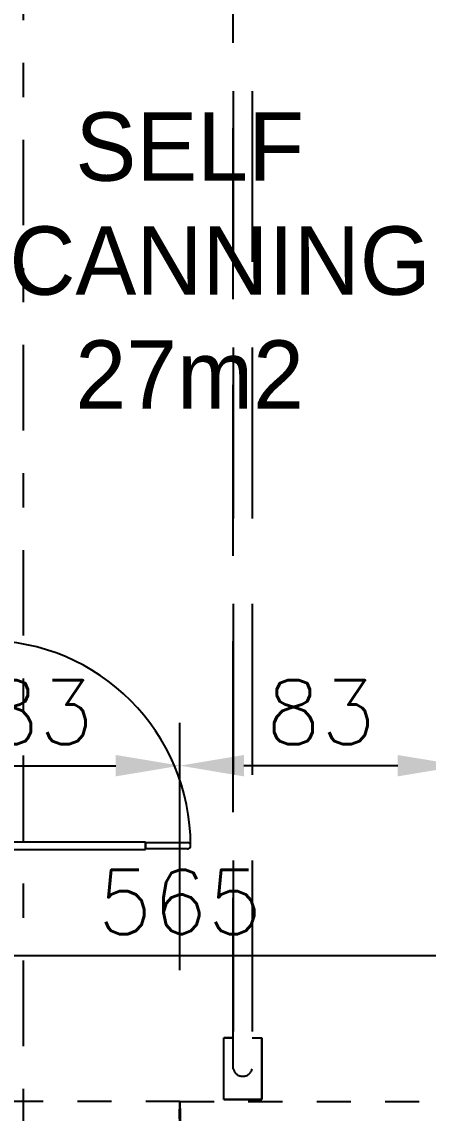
# Model space of a CAD drawing. Header units: millimetres. Extents: x 340 to 1003762, y 22 to 362022.
# Drawn here: x 404.147 to 405.336, y 42.356 to 45.548 of the extents above; entities that cross this region are included whole.
import ezdxf
from ezdxf.xclip import XClip

# ---------------------------------------------------------------- set-up
doc = ezdxf.new("R2010")
doc.units = ezdxf.units.MM
doc.header["$XCLIPFRAME"] = 0
for name, pattern in [('LSBB_P_002 - PLANTA 1° NIVEL SALA DE VENTAS$0$DASHDOT2', [0.5, 0.25, -0.125, 0, -0.125]), ('LSBB_P_002 - PLANTA 1° NIVEL SALA DE VENTAS$0$DASHED', [0.75, 0.5, -0.25]), ('LSBB_P_002 - PLANTA 1° NIVEL SALA DE VENTAS$0$HIDDEN', [0.375, 0.25, -0.125])]:
    doc.linetypes.add(name, pattern=pattern)
for name, color, linetype in [('LSBB_P_002 - PLANTA 1° NIVEL SALA DE VENTAS$0$A-CHECKOUTS', 6, 'Continuous'), ('LSBB_P_002 - PLANTA 1° NIVEL SALA DE VENTAS$0$A-DEMOLICIONES', 30, 'LSBB_P_002 - PLANTA 1° NIVEL SALA DE VENTAS$0$DASHED'), ('LSBB_P_002 - PLANTA 1° NIVEL SALA DE VENTAS$0$COTAS 125', 2, 'Continuous'), ('LSBB_P_002 - PLANTA 1° NIVEL SALA DE VENTAS$0$EJES', 8, 'LSBB_P_002 - PLANTA 1° NIVEL SALA DE VENTAS$0$DASHDOT2'), ('XREF', 7, 'Continuous')]:
    doc.layers.add(name, color=color, linetype=linetype)
doc.styles.add('LSBB_P_002 - PLANTA 1° NIVEL SALA DE VENTAS$0$1208_Planta Primer Nivel$0$1404_Plate_Nivel Supermercado$0$ESTILO 1', font='arial.ttf', dxfattribs={"height": 0.24})
doc.styles.add('LSBB_P_002 - PLANTA 1° NIVEL SALA DE VENTAS$0$ROMANS', font='romans')
doc.dimstyles.new('LSBB_P_002 - PLANTA 1° NIVEL SALA DE VENTAS$0$DIMENSION-125', dxfattribs={"dimscale": 125, "dimtxt": 0.0015, "dimasz": 0.0015, "dimexe": 0.001, "dimexo": 0.0005, "dimgap": 0.0005, "dimtad": 1, "dimdec": 0, "dimlfac": 100, "dimzin": 0, "dimdsep": 46, "dimtxsty": 'LSBB_P_002 - PLANTA 1° NIVEL SALA DE VENTAS$0$ROMANS', "dimcen": 0.004, "dimclrd": 4, "dimclre": 8, "dimclrt": 3, "dimadec": 0, "dimazin": 0, "dimtfac": 1, "dimtdec": 0, "dimtix": 1, "dimtofl": 0, "dimtmove": 2, "dimatfit": 3, "dimfxl": 0, "dimtolj": 1, "dimtzin": 0, "dimarcsym": 0})

# ---------------------------------------------------------------- blocks, each defined once
blk = doc.blocks.new('*D529')
at = {"layer": 'LSBB_P_002 - PLANTA 1° NIVEL SALA DE VENTAS$0$COTAS 125', "color": 8, "linetype": 'Continuous', "lineweight": -2, "transparency": 16777216}
for p, q in [((817.0743, 257.3464, 0), (817.0743, 257.7624, 0)), ((822.7223, 257.3464, 0), (822.7223, 257.7624, 0))]:
    blk.add_line(p, q, dxfattribs=at)
at = {"layer": 'LSBB_P_002 - PLANTA 1° NIVEL SALA DE VENTAS$0$COTAS 125', "linetype": 'Continuous', "lineweight": -2, "transparency": 16777216}
blk.add_line((817.2618, 257.6374, 0), (822.5348, 257.6374, 0), dxfattribs=at)
at = {"layer": 'LSBB_P_002 - PLANTA 1° NIVEL SALA DE VENTAS$0$COTAS 125', "transparency": 16777216}
for points in [[(817.2618, 257.6687, 0), (817.2618, 257.6062, 0), (817.0743, 257.6374, 0)], [(822.5348, 257.6687, 0), (822.5348, 257.6062, 0), (822.7223, 257.6374, 0)]]:
    blk.add_solid(points, dxfattribs=at)
at = {"layer": 'LSBB_P_002 - PLANTA 1° NIVEL SALA DE VENTAS$0$COTAS 125', "color": 2, "transparency": 16777216, "insert": (819.8983, 257.7937, 0), "char_height": 0.1875, "attachment_point": 5, "style": 'LSBB_P_002 - PLANTA 1° NIVEL SALA DE VENTAS$0$ROMANS'}
blk.add_mtext('\\A1;565', dxfattribs=at)
blk = doc.blocks.new('*D530')
at = {"layer": 'LSBB_P_002 - PLANTA 1° NIVEL SALA DE VENTAS$0$COTAS 125', "color": 8, "linetype": 'Continuous', "lineweight": -2, "transparency": 16777216}
for p, q in [((819.0733, 258.1692, 0), (819.0733, 258.3173, 0)), ((819.8983, 257.5943, 0), (819.8983, 258.3173, 0))]:
    blk.add_line(p, q, dxfattribs=at)
at = {"layer": 'LSBB_P_002 - PLANTA 1° NIVEL SALA DE VENTAS$0$COTAS 125', "linetype": 'Continuous', "lineweight": -2, "transparency": 16777216}
blk.add_line((819.2608, 258.1923, 0), (819.7108, 258.1923, 0), dxfattribs=at)
at = {"layer": 'LSBB_P_002 - PLANTA 1° NIVEL SALA DE VENTAS$0$COTAS 125', "transparency": 16777216}
for points in [[(819.2608, 258.2235, 0), (819.2608, 258.161, 0), (819.0733, 258.1923, 0)], [(819.7108, 258.2235, 0), (819.7108, 258.161, 0), (819.8983, 258.1923, 0)]]:
    blk.add_solid(points, dxfattribs=at)
at = {"layer": 'LSBB_P_002 - PLANTA 1° NIVEL SALA DE VENTAS$0$COTAS 125', "color": 2, "transparency": 16777216, "insert": (819.4858, 258.3485, 0), "char_height": 0.1875, "attachment_point": 5, "style": 'LSBB_P_002 - PLANTA 1° NIVEL SALA DE VENTAS$0$ROMANS'}
blk.add_mtext('\\A1;83', dxfattribs=at)
blk = doc.blocks.new('*D531')
at = {"layer": 'LSBB_P_002 - PLANTA 1° NIVEL SALA DE VENTAS$0$COTAS 125', "color": 8, "linetype": 'Continuous', "lineweight": -2, "transparency": 16777216}
for p, q in [((819.8983, 257.5943, 0), (819.8983, 258.3173, 0)), ((820.7233, 258.1692, 0), (820.7233, 258.3173, 0))]:
    blk.add_line(p, q, dxfattribs=at)
at = {"layer": 'LSBB_P_002 - PLANTA 1° NIVEL SALA DE VENTAS$0$COTAS 125', "linetype": 'Continuous', "lineweight": -2, "transparency": 16777216}
blk.add_line((820.5358, 258.1923, 0), (820.0858, 258.1923, 0), dxfattribs=at)
at = {"layer": 'LSBB_P_002 - PLANTA 1° NIVEL SALA DE VENTAS$0$COTAS 125', "transparency": 16777216}
for points in [[(820.0858, 258.2235, 0), (820.0858, 258.161, 0), (819.8983, 258.1923, 0)], [(820.5358, 258.2235, 0), (820.5358, 258.161, 0), (820.7233, 258.1923, 0)]]:
    blk.add_solid(points, dxfattribs=at)
at = {"layer": 'LSBB_P_002 - PLANTA 1° NIVEL SALA DE VENTAS$0$COTAS 125', "color": 2, "transparency": 16777216, "insert": (820.3108, 258.3485, 0), "char_height": 0.1875, "attachment_point": 5, "style": 'LSBB_P_002 - PLANTA 1° NIVEL SALA DE VENTAS$0$ROMANS'}
blk.add_mtext('\\A1;83', dxfattribs=at)
blk = doc.blocks.new('LSBB_P_002 - PLANTA 1° NIVEL SALA DE VENTAS$0$self scanning (16.03.2016)')
at = {"layer": 'LSBB_P_002 - PLANTA 1° NIVEL SALA DE VENTAS$0$A-CHECKOUTS', "color": 8, "linetype": 'LSBB_P_002 - PLANTA 1° NIVEL SALA DE VENTAS$0$HIDDEN'}
for q in [(5899.99, 1693), (6059.99, 1693)]:
    blk.add_line((5979.99, 1693), q, dxfattribs=at)
for centre, start, end in [((5899.06, 1696.92), 357.2255, 89.3382), ((6060.92, 1696.93), 90.6584, 182.7779)]:
    blk.add_arc(centre, 81.03, start, end, dxfattribs=at)
blk = doc.blocks.new('LSBB_P_002 - PLANTA 1° NIVEL SALA DE VENTAS$0$DEMOL')
at = {"layer": 'LSBB_P_002 - PLANTA 1° NIVEL SALA DE VENTAS$0$A-DEMOLICIONES'}
for p, q in [((1020.0542, 257.3061), (1020.0542, 261.6652)), ((1020.0542, 261.6652), (1020.0542, 257.3061)), ((1020.1099, 261.6652), (1020.1099, 257.3061)), ((1020.1099, 261.6652), (1020.1099, 257.3061)), ((1020.0264, 257.2156), (1020.0264, 257.3965)), ((1020.0264, 257.3965), (1020.0542, 257.3965)), ((1020.0542, 257.3965), (1020.0264, 257.3965)), ((1020.0264, 257.2156), (1020.0264, 257.3965)), ((1020.1099, 257.3965), (1020.1377, 257.3965)), ((1020.1099, 257.3965), (1020.1377, 257.3965)), ((1020.1377, 257.2156), (1020.1377, 257.3965)), ((1020.1377, 257.3965), (1020.1377, 257.2156)), ((1020.0264, 257.2156), (1020.1377, 257.2156)), ((1020.1377, 257.2156), (1020.0264, 257.2156))]:
    blk.add_line(p, q, dxfattribs=at)
at = {"layer": 'LSBB_P_002 - PLANTA 1° NIVEL SALA DE VENTAS$0$A-DEMOLICIONES', "linetype": 'Continuous'}
for p, q in [((1019.3297, 257.9693), (1019.7981, 257.9693)), ((1019.7981, 257.9693), (1019.7981, 257.9473)), ((1019.7981, 257.9488), (1019.7981, 257.9678)), ((1019.7981, 257.9678), (1019.9202, 257.9678)), ((1019.3297, 257.9473), (1019.7981, 257.9473)), ((1019.9202, 257.9488), (1019.7981, 257.9488))]:
    blk.add_line(p, q, dxfattribs=at)
for centre, radius, start, end in [((1019.3297, 257.9583), 0.6, 0, 89.9878), ((1019.9202, 257.9583), 0.0095, 270, 90)]:
    blk.add_arc(centre, radius, start, end, dxfattribs=at)
at = {"layer": 'LSBB_P_002 - PLANTA 1° NIVEL SALA DE VENTAS$0$A-DEMOLICIONES'}
blk.add_arc((1020.0821, 257.3124), 0.0285, 192.8733, 347.1267, dxfattribs=at)
blk = doc.blocks.new('LSBB_P_002 - PLANTA 1° NIVEL SALA DE VENTAS', base_point=(223.5696, 14.2202))
at = {"layer": 'LSBB_P_002 - PLANTA 1° NIVEL SALA DE VENTAS$0$EJES'}
blk.add_line((819.4395, 327.8225), (819.4395, 242.5191), dxfattribs=at)
at = {"layer": 'LSBB_P_002 - PLANTA 1° NIVEL SALA DE VENTAS$0$A-CHECKOUTS', "xscale": -0.01, "yscale": 0.01, "zscale": 0.01, "rotation": 180}
blk.add_blockref('LSBB_P_002 - PLANTA 1° NIVEL SALA DE VENTAS$0$self scanning (16.03.2016)', (760.0986, 274.1407), dxfattribs=at)
at = {"layer": 'LSBB_P_002 - PLANTA 1° NIVEL SALA DE VENTAS$0$A-DEMOLICIONES'}
blk.add_blockref('LSBB_P_002 - PLANTA 1° NIVEL SALA DE VENTAS$0$DEMOL', (-200, 0), dxfattribs=at)
at = {"layer": 'LSBB_P_002 - PLANTA 1° NIVEL SALA DE VENTAS$0$A-CHECKOUTS', "insert": (819.9269, 259.6693, 0), "char_height": 0.2, "width": 4.963403, "attachment_point": 5, "style": 'LSBB_P_002 - PLANTA 1° NIVEL SALA DE VENTAS$0$1208_Planta Primer Nivel$0$1404_Plate_Nivel Supermercado$0$ESTILO 1'}
blk.add_mtext('{\\fCentury Gothic|b0|i0|c0|p34;SELF\\PSCANNING\\P27m2}', dxfattribs=at)
at = {"layer": 'LSBB_P_002 - PLANTA 1° NIVEL SALA DE VENTAS$0$COTAS 125', "color": 2}
for base, p1, p2, picture, middle in [((819.8982668561, 258.1922755217, 0.0000000026), (819.0732668561, 258.1066958133, 0.0000000026), (819.8982668561, 257.5318463013), '*D530', (819.4857668561, 258.3485255217, 0.0000000026)), ((822.7223, 257.6374, 0), (817.0743, 257.2839), (822.7223, 257.2839), '*D529', (819.8983, 257.7937, 0))]:
    dim = blk.add_linear_dim(base=base, p1=p1, p2=p2, dimstyle='LSBB_P_002 - PLANTA 1° NIVEL SALA DE VENTAS$0$DIMENSION-125', override={"dimclrd": 256, "dimclrt": 2, "dimfxl": 0.005}, dxfattribs=at)
    dim.commit()
    dim.dimension.update_dxf_attribs({"geometry": picture, "text_midpoint": middle})
dim = blk.add_linear_dim(base=(819.8982668561, 258.1922755217, 0.0000000026), p1=(820.7232668562, 258.1066958133, 0.0000000026), p2=(819.8982668561, 257.5318463013), angle=180, dimstyle='LSBB_P_002 - PLANTA 1° NIVEL SALA DE VENTAS$0$DIMENSION-125', override={"dimclrd": 256, "dimclrt": 2, "dimfxl": 0.005}, dxfattribs=at)
dim.commit()
dim.dimension.update_dxf_attribs({"geometry": '*D531', "text_midpoint": (820.3107668561, 258.3485255217, 0.0000000026)})

msp = doc.modelspace()

# ---------------------------------------------------------------- block references
at = {"layer": 'XREF'}
ref = msp.add_blockref('LSBB_P_002 - PLANTA 1° NIVEL SALA DE VENTAS', (-191.719, -200.5998), dxfattribs=at)
XClip(ref).set_block_clipping_path([(755.454857474, 236.6800249606), (887.3150098981, 333.6713636781)])

doc.saveas('drawing.dxf')
